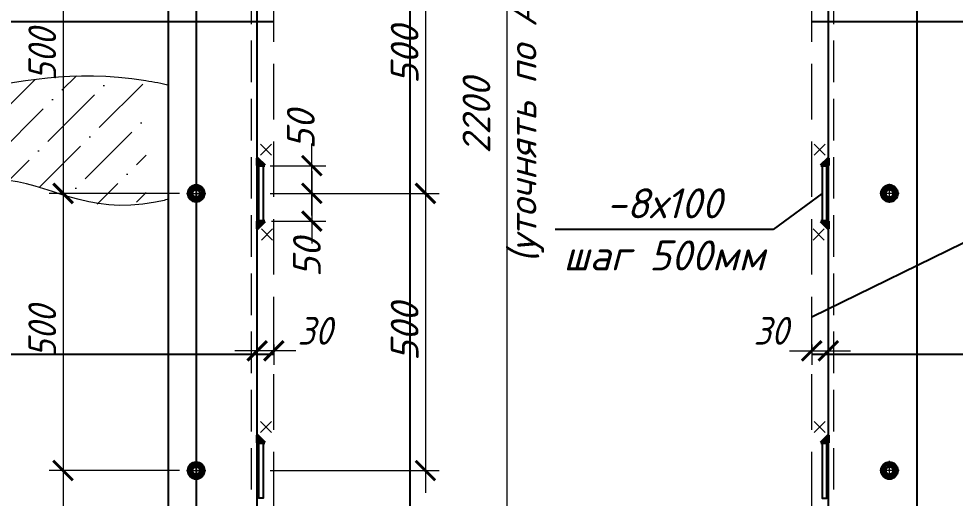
# Model space of a CAD drawing. Header units: millimetres. Extents: x 749182 to 2267578, y 70462 to 311449.
# Drawn here: x 2071183 to 2072872, y 216438 to 217304 of the extents above; entities that cross this region are included whole.
import ezdxf
from ezdxf.enums import TextEntityAlignment as Align

# ---------------------------------------------------------------- set-up
doc = ezdxf.new("R2010")
doc.units = ezdxf.units.MM
doc.linetypes.add('ГОСТ 2.303 4', pattern=[7, 5, -2, 0])
doc.linetypes.add('осеваяX2', pattern=[4, 2.5, -0.5, 0.5, -0.5])
doc.layers.get('Defpoints').update_dxf_attribs({"color": 255})
for name, color, linetype, lineweight in [('1Стены', 252, 'Continuous', 25), ('Оси', 165, 'осеваяX2', 13), ('Размер', 7, 'Continuous', 13), ('размеры', 7, 'Continuous', 9), ('Размеры КР', 164, 'Continuous', 9), ('сварка', 156, 'Continuous', 9), ('Стены', 184, 'Continuous', 40), ('штриховка кирпич', 42, 'Continuous', 5)]:
    doc.layers.add(name, color=color, linetype=linetype, lineweight=lineweight)
doc.layers.add('CS_UNPLOTTED', color=254, linetype='Continuous', plot=False)
doc.layers.add('металл', color=124, linetype='Continuous')
doc.layers.add('Текст', color=7, linetype='Continuous')
doc.styles.add('GOST 2.304_new', font='isocpeur.ttf', dxfattribs={"width": 0.9, "oblique": 15})
doc.styles.add('М2', font='isocpeui.ttf')
doc.dimstyles.new('SPDS', dxfattribs={"dimscale": 25, "dimtxt": 2.5, "dimasz": 1.77, "dimexe": 1.25, "dimexo": 0.625, "dimtad": 1, "dimdec": 0, "dimrnd": 0.001, "dimtxsty": 'GOST 2.304_new', "dimblk": 'ARCHTICK', "dimcen": 2.5, "dimdle": 2, "dimclrt": 256, "dimazin": 2, "dimtfac": 0.75, "dimtdec": 0, "dimtmove": 1, "dimatfit": 3, "dimfxl": 0, "dimtolj": 1, "dimlwd": 9, "dimlwe": 9, "dimarcsym": 0})
doc.dimstyles.new('SPDS 1_20', dxfattribs={"dimscale": 20, "dimtxt": 2.5, "dimasz": 1.77, "dimexe": 1.25, "dimexo": 0.625, "dimtad": 1, "dimdec": 0, "dimrnd": 0.001, "dimtxsty": 'М2', "dimblk": 'ARCHTICK', "dimcen": 2.5, "dimdle": 2, "dimclrt": 256, "dimadec": 0, "dimazin": 2, "dimtfac": 0.75, "dimtdec": 0, "dimtmove": 1, "dimatfit": 3, "dimfxl": 0, "dimtolj": 1, "dimlwd": 9, "dimlwe": 9, "dimarcsym": 0})

# ---------------------------------------------------------------- blocks, each defined once
blk = doc.blocks.new('м16')
at = {"layer": 'металл', "lineweight": 30, "ltscale": 20}
for p, q in [((-11, 6.4), (0, 12.7)), ((-11, -6.4), (-11, 6.4)), ((0, 12.7), (11, 6.4)), ((11, 6.4), (11, -6.4)), ((0, -12.7), (-11, -6.4)), ((11, -6.4), (0, -12.7))]:
    blk.add_line(p, q, dxfattribs=at)
blk.add_circle((0, 0), 15, dxfattribs=at)
for radius, start, end in [(10.4, 0, 180), (10.4, 180, 0), (6.92, 0, 180), (6.92, 180, 0)]:
    blk.add_arc((0, 0), radius, start, end, dxfattribs=at)
at = {"layer": 'металл', "linetype": 'Continuous', "lineweight": 25, "ltscale": 20}
blk.add_arc((0, 0), 8, 255, 165, dxfattribs=at)
at = {"layer": 'Оси', "ltscale": 20}
for p, q in [((0, 17.3), (0, -17.3)), ((17, 0), (-17.3, 0))]:
    blk.add_line(p, q, dxfattribs=at)
blk = doc.blocks.new('_ArchTick')
at = {"color": 0, "linetype": 'ByBlock', "const_width": 0.15}
blk.add_lwpolyline([(-0.5, -0.5), (0.5, 0.5)], dxfattribs=at)
blk = doc.blocks.new('*D1206')
at = {"layer": 'Defpoints', "color": 0, "lineweight": 20, "ltscale": 20, "transparency": 16777216}
for p in [(2071613, 216728.1), (2071643, 216728.1), (2071613, 216704.5)]:
    blk.add_point(p, dxfattribs=at)
at = {"layer": 'Размер', "color": 0, "lineweight": 9, "ltscale": 20, "transparency": 16777216}
for p, q in [((2071613, 216715.6), (2071613, 216679.5)), ((2071643, 216715.6), (2071643, 216679.5)), ((2071683, 216704.5), (2071573, 216704.5))]:
    blk.add_line(p, q, dxfattribs=at)
at = {"layer": 'Размер', "color": 0, "lineweight": 9, "ltscale": 20, "transparency": 16777216, "xscale": 35.4, "yscale": 35.4, "zscale": 35.4}
for p, rotation in [((2071613, 216704.5), 179.9999999995553), ((2071643, 216704.5), 359.9999999995553)]:
    blk.add_blockref('_ArchTick', p, dxfattribs=dict(at, rotation=rotation))
at = {"layer": 'Размер', "ltscale": 20, "transparency": 16777216, "insert": (2071716.8, 216740.6), "char_height": 50, "attachment_point": 5, "style": 'GOST 2.304_new'}
blk.add_mtext('\\A1;30', dxfattribs=at)
blk = doc.blocks.new('свар')
at = {"layer": 'сварка', "color": 0, "linetype": 'Continuous', "ltscale": 10}
for p, q in [((10, 10), (-10, -10)), ((-10, 10), (10, -10))]:
    blk.add_line(p, q, dxfattribs=at)
blk = doc.blocks.new('*D1207')
at = {"layer": 'Defpoints', "color": 0, "lineweight": 20, "ltscale": 20, "transparency": 16777216}
for p in [(2072613, 216728.1), (2072643, 216728.1), (2072643, 216704.5)]:
    blk.add_point(p, dxfattribs=at)
at = {"layer": 'Размер', "color": 0, "lineweight": 9, "ltscale": 20, "transparency": 16777216}
for p, q in [((2072613, 216715.6), (2072613, 216679.5)), ((2072643, 216715.6), (2072643, 216679.5)), ((2072573, 216704.5), (2072683, 216704.5))]:
    blk.add_line(p, q, dxfattribs=at)
at = {"layer": 'Размер', "color": 0, "lineweight": 9, "ltscale": 20, "transparency": 16777216, "xscale": 35.4, "yscale": 35.4, "zscale": 35.4, "rotation": 180}
blk.add_blockref('_ArchTick', (2072613, 216704.5), dxfattribs=at)
at = {"layer": 'Размер', "color": 0, "lineweight": 9, "ltscale": 20, "transparency": 16777216, "xscale": 35.4, "yscale": 35.4, "zscale": 35.4}
blk.add_blockref('_ArchTick', (2072643, 216704.5), dxfattribs=at)
at = {"layer": 'Размер', "ltscale": 20, "transparency": 16777216, "insert": (2072539.2, 216740.6), "char_height": 50, "attachment_point": 5, "style": 'GOST 2.304_new'}
blk.add_mtext('\\A1;30', dxfattribs=at)
blk = doc.blocks.new('*D1209')
at = {"layer": 'Defpoints', "color": 0, "lineweight": 20, "ltscale": 20, "transparency": 16777216}
for p in [(2071624, 217488.5), (2071624, 216988.5), (2071916.4, 216988.5)]:
    blk.add_point(p, dxfattribs=at)
at = {"layer": 'Размер', "color": 0, "lineweight": 9, "ltscale": 20, "transparency": 16777216}
for p, q in [((2071916.4, 217528.5), (2071916.4, 216948.5)), ((2071636.5, 217488.5), (2071941.4, 217488.5)), ((2071636.5, 216988.5), (2071941.4, 216988.5))]:
    blk.add_line(p, q, dxfattribs=at)
at = {"layer": 'Размер', "color": 0, "lineweight": 9, "ltscale": 20, "transparency": 16777216, "xscale": 35.4, "yscale": 35.4, "zscale": 35.4}
for p, rotation in [((2071916.4, 217488.5), 90), ((2071916.4, 216988.5), 270)]:
    blk.add_blockref('_ArchTick', p, dxfattribs=dict(at, rotation=rotation))
at = {"layer": 'Размер', "ltscale": 20, "transparency": 16777216, "insert": (2071878.9, 217238.5), "char_height": 50, "attachment_point": 5, "rotation": 90, "style": 'М2'}
blk.add_mtext('\\A1;500', dxfattribs=at)
blk = doc.blocks.new('*D1210')
at = {"layer": 'Defpoints', "color": 0, "lineweight": 20, "ltscale": 20, "transparency": 16777216}
for p in [(2071624, 217038.5), (2071711.6, 217038.5), (2071636.5, 216988.5)]:
    blk.add_point(p, dxfattribs=at)
at = {"layer": 'Размер', "color": 0, "lineweight": 9, "ltscale": 20, "transparency": 16777216}
for p, q in [((2071711.6, 216948.5), (2071711.6, 217078.5)), ((2071636.5, 217038.5), (2071736.6, 217038.5)), ((2071649, 216988.5), (2071736.6, 216988.5))]:
    blk.add_line(p, q, dxfattribs=at)
at = {"layer": 'Размер', "color": 0, "lineweight": 9, "ltscale": 20, "transparency": 16777216, "xscale": 35.4, "yscale": 35.4, "zscale": 35.4}
for p, rotation in [((2071711.6, 217038.5), 90), ((2071711.6, 216988.5), 270)]:
    blk.add_blockref('_ArchTick', p, dxfattribs=dict(at, rotation=rotation))
at = {"layer": 'Размер', "ltscale": 20, "transparency": 16777216, "insert": (2071691.7, 217103.4), "char_height": 50, "attachment_point": 5, "rotation": 90, "style": 'М2'}
blk.add_mtext('\\A1;50', dxfattribs=at)
blk = doc.blocks.new('*D1211')
at = {"layer": 'Defpoints', "color": 0, "lineweight": 20, "ltscale": 20, "transparency": 16777216}
for p in [(2071636.5, 216988.5), (2071626.6, 216938.4), (2071711.6, 216938.4)]:
    blk.add_point(p, dxfattribs=at)
at = {"layer": 'Размер', "color": 0, "lineweight": 9, "ltscale": 20, "transparency": 16777216}
for p, q in [((2071711.6, 217028.5), (2071711.6, 216898.4)), ((2071649, 216988.5), (2071736.6, 216988.5)), ((2071639.1, 216938.4), (2071736.6, 216938.4))]:
    blk.add_line(p, q, dxfattribs=at)
at = {"layer": 'Размер', "color": 0, "lineweight": 9, "ltscale": 20, "transparency": 16777216, "xscale": 35.4, "yscale": 35.4, "zscale": 35.4}
for p, rotation in [((2071711.6, 216988.5), 90), ((2071711.6, 216938.4), 270)]:
    blk.add_blockref('_ArchTick', p, dxfattribs=dict(at, rotation=rotation))
at = {"layer": 'Размер', "ltscale": 20, "transparency": 16777216, "insert": (2071702.7, 216872.6), "char_height": 50, "attachment_point": 5, "rotation": 90, "style": 'М2'}
blk.add_mtext('\\A1;50', dxfattribs=at)
blk = doc.blocks.new('*D1213')
at = {"layer": 'Defpoints', "color": 0, "lineweight": 20, "ltscale": 20, "transparency": 16777216}
for p in [(2071624, 216988.5), (2071624, 216488.5), (2071916.4, 216488.5)]:
    blk.add_point(p, dxfattribs=at)
at = {"layer": 'Размер', "color": 0, "lineweight": 9, "ltscale": 20, "transparency": 16777216}
for p, q in [((2071916.4, 217028.5), (2071916.4, 216448.5)), ((2071636.5, 216988.5), (2071941.4, 216988.5)), ((2071636.5, 216488.5), (2071941.4, 216488.5))]:
    blk.add_line(p, q, dxfattribs=at)
at = {"layer": 'Размер', "color": 0, "lineweight": 9, "ltscale": 20, "transparency": 16777216, "xscale": 35.4, "yscale": 35.4, "zscale": 35.4}
for p, rotation in [((2071916.4, 216988.5), 90), ((2071916.4, 216488.5), 270)]:
    blk.add_blockref('_ArchTick', p, dxfattribs=dict(at, rotation=rotation))
at = {"layer": 'Размер', "ltscale": 20, "transparency": 16777216, "insert": (2071878.9, 216738.5), "char_height": 50, "attachment_point": 5, "rotation": 90, "style": 'М2'}
blk.add_mtext('\\A1;500', dxfattribs=at)
blk = doc.blocks.new('*D1198')
at = {"layer": 'Defpoints', "color": 0, "lineweight": 20, "ltscale": 20, "transparency": 16777216}
for p in [(2072063.5, 218088.5), (2072117.4, 218088.5), (2072117.4, 215888.5)]:
    blk.add_point(p, dxfattribs=at)
at = {"layer": 'Размер', "color": 0, "lineweight": 9, "ltscale": 20, "transparency": 16777216}
for p, q in [((2072063.5, 215848.5), (2072063.5, 218128.5)), ((2072104.9, 218088.5), (2072038.5, 218088.5)), ((2072104.9, 215888.5), (2072038.5, 215888.5))]:
    blk.add_line(p, q, dxfattribs=at)
at = {"layer": 'Размер', "color": 0, "lineweight": 9, "ltscale": 20, "transparency": 16777216, "xscale": 35.4, "yscale": 35.4, "zscale": 35.4}
for p, rotation in [((2072063.5, 218088.5), 90), ((2072063.5, 215888.5), 270)]:
    blk.add_blockref('_ArchTick', p, dxfattribs=dict(at, rotation=rotation))
at = {"layer": 'Размер', "ltscale": 20, "transparency": 16777216, "insert": (2072056.8, 217128.7), "char_height": 50, "width": 670.583, "attachment_point": 5, "rotation": 90, "style": 'М2'}
blk.add_mtext('\\A1;2200 \\P(уточнять по АР)', dxfattribs=at)
blk = doc.blocks.new('*D1203')
at = {"layer": 'Defpoints', "color": 0, "lineweight": 20, "ltscale": 20, "transparency": 16777216}
for p in [(2071485.7, 217488.5), (2071263, 216988.5), (2071485.7, 216988.5)]:
    blk.add_point(p, dxfattribs=at)
at = {"layer": 'размеры', "color": 0, "lineweight": 9, "ltscale": 20, "transparency": 16777216}
for p, q in [((2071263, 217528.5), (2071263, 216948.5)), ((2071473.2, 217488.5), (2071238, 217488.5)), ((2071473.2, 216988.5), (2071238, 216988.5))]:
    blk.add_line(p, q, dxfattribs=at)
at = {"layer": 'размеры', "color": 0, "lineweight": 9, "ltscale": 20, "transparency": 16777216, "xscale": 35.4, "yscale": 35.4, "zscale": 35.4}
for p, rotation in [((2071263, 217488.5), 90), ((2071263, 216988.5), 270)]:
    blk.add_blockref('_ArchTick', p, dxfattribs=dict(at, rotation=rotation))
at = {"layer": 'размеры', "ltscale": 20, "transparency": 16777216, "insert": (2071225.5, 217238.5), "char_height": 50, "attachment_point": 5, "rotation": 90, "style": 'GOST 2.304_new'}
blk.add_mtext('\\A1;500', dxfattribs=at)
blk = doc.blocks.new('*D1204')
at = {"layer": 'Defpoints', "color": 0, "lineweight": 20, "ltscale": 20, "transparency": 16777216}
for p in [(2071485.7, 216988.5), (2071263, 216488.5), (2071485.7, 216488.5)]:
    blk.add_point(p, dxfattribs=at)
at = {"layer": 'размеры', "color": 0, "lineweight": 9, "ltscale": 20, "transparency": 16777216}
for p, q in [((2071263, 217028.5), (2071263, 216448.5)), ((2071473.2, 216988.5), (2071238, 216988.5)), ((2071473.2, 216488.5), (2071238, 216488.5))]:
    blk.add_line(p, q, dxfattribs=at)
at = {"layer": 'размеры', "color": 0, "lineweight": 9, "ltscale": 20, "transparency": 16777216, "xscale": 35.4, "yscale": 35.4, "zscale": 35.4}
for p, rotation in [((2071263, 216988.5), 90), ((2071263, 216488.5), 270)]:
    blk.add_blockref('_ArchTick', p, dxfattribs=dict(at, rotation=rotation))
at = {"layer": 'размеры', "ltscale": 20, "transparency": 16777216, "insert": (2071225.5, 216738.5), "char_height": 50, "attachment_point": 5, "rotation": 90, "style": 'GOST 2.304_new'}
blk.add_mtext('\\A1;500', dxfattribs=at)
blk = doc.blocks.new('*D1205')
at = {"layer": 'Defpoints', "color": 0, "lineweight": 20, "ltscale": 20, "transparency": 16777216}
for p in [(2071485.7, 216488.5), (2071263, 215988.1), (2071485.7, 215988.1)]:
    blk.add_point(p, dxfattribs=at)
at = {"layer": 'размеры', "color": 0, "lineweight": 9, "ltscale": 20, "transparency": 16777216}
for p, q in [((2071263, 216528.5), (2071263, 215948.1)), ((2071473.2, 216488.5), (2071238, 216488.5)), ((2071473.2, 215988.1), (2071238, 215988.1))]:
    blk.add_line(p, q, dxfattribs=at)
at = {"layer": 'размеры', "color": 0, "lineweight": 9, "ltscale": 20, "transparency": 16777216, "xscale": 35.4, "yscale": 35.4, "zscale": 35.4}
for p, rotation in [((2071263, 216488.5), 90), ((2071263, 215988.1), 270)]:
    blk.add_blockref('_ArchTick', p, dxfattribs=dict(at, rotation=rotation))
at = {"layer": 'размеры', "ltscale": 20, "transparency": 16777216, "insert": (2071225.5, 216238.3), "char_height": 50, "attachment_point": 5, "rotation": 90, "style": 'GOST 2.304_new'}
blk.add_mtext('\\A1;500', dxfattribs=at)
blk = doc.blocks.new('*D1968')
at = {"layer": 'Defpoints', "color": 0, "lineweight": 20, "transparency": 16777216}
for p in [(2072803, 218118.5), (2073052.2, 218118.5), (2072803, 215832.1)]:
    blk.add_point(p, dxfattribs=at)
at = {"layer": 'Размеры КР', "color": 0, "lineweight": 9, "transparency": 16777216}
for p, q in [((2073052.2, 215792.1), (2073052.2, 218158.5)), ((2072815.5, 218118.5), (2073077.2, 218118.5)), ((2072815.5, 215832.1), (2073077.2, 215832.1))]:
    blk.add_line(p, q, dxfattribs=at)
at = {"layer": 'Размеры КР', "color": 0, "lineweight": 9, "transparency": 16777216, "xscale": 35.4, "yscale": 35.4, "zscale": 35.4}
for p, rotation in [((2073052.2, 218118.5), 90), ((2073052.2, 215832.1), 270)]:
    blk.add_blockref('_ArchTick', p, dxfattribs=dict(at, rotation=rotation))
at = {"layer": 'Размеры КР', "lineweight": 20, "transparency": 16777216, "insert": (2073014.7, 216975.3), "char_height": 50, "attachment_point": 5, "rotation": 90, "style": 'М2'}
blk.add_mtext('\\A1;2286', dxfattribs=at)

msp = doc.modelspace()

# ---------------------------------------------------------------- hatches: boundary and pattern name
at = {"layer": 'Стены', "linetype": 'Continuous', "ltscale": 5}
for points in [[(2071612.9963, 217038.5968), (2071612.9963, 217052.2402), (2071626.6398, 217038.5968)], [(2072643.0062, 217038.5968), (2072643.0062, 217052.2402), (2072629.3627, 217038.5968)], [(2071612.9963, 216938.4012), (2071612.9963, 216924.7577), (2071626.6398, 216938.4012)], [(2072643.0062, 216938.4012), (2072643.0062, 216924.7577), (2072629.3627, 216938.4012)], [(2071612.9963, 216538.5968), (2071612.9963, 216552.2402), (2071626.6398, 216538.5968)], [(2072643.0062, 216538.5968), (2072643.0062, 216552.2402), (2072629.3627, 216538.5968)]]:
    msp.add_hatch(color=256, dxfattribs=at).paths.add_polyline_path(points, flags=0)
at = {"layer": 'штриховка кирпич', "ltscale": 20}
h = msp.add_hatch(dxfattribs=at)
h.set_pattern_fill('ANSI36', color=256, scale=15)
h.set_pattern_definition([(45, (-39861497.944, -1220578.383), (25.25697034, 92.60889125), [119.0625, -23.8125, 0, -23.8125])])
edge = h.paths.add_edge_path()
edge.add_spline(control_points=[(2071412.9963, 217183.9774), (2071401.8202, 217187.1352), (2071282.7335, 217215.8676), (2071191.8578, 217191.6705), (2071109.5685, 217169.7597)], knot_values=[0, 0, 0, 0, 28.268924197, 299.190779204, 299.190779204, 299.190779204, 299.190779204], degree=3, periodic=0)
edge.add_spline(control_points=[(2071109.5685, 217169.7597), (2071044.6373, 217103.7988), (2071012.0191, 216990.4945), (2071207.3162, 217037.6233), (2071307.7051, 216944.7595), (2071406.7497, 216976.0397), (2071412.9963, 216978.3243)], knot_values=[624.98540237, 624.98540237, 624.98540237, 624.98540237, 809.346712456, 941.672141688, 1203.71855065, 1221.227201709, 1221.227201709, 1221.227201709, 1221.227201709], degree=3, periodic=0)
edge.add_line((2071412.9963, 216978.3243), (2071412.9963, 217183.9774))

# ---------------------------------------------------------------- linework, layer by layer
at = {"layer": '1Стены', "linetype": 'ГОСТ 2.303 4', "lineweight": 13, "ltscale": 15}
for p, q in [((2071602.9963, 215824.0775), (2071602.9963, 218154.0874)), ((2072653.0062, 215824.0775), (2072653.0062, 218154.0874))]:
    msp.add_line(p, q, dxfattribs=at)
at = {"layer": '1Стены', "linetype": 'ГОСТ 2.303 4', "lineweight": 13, "ltscale": 20}
for p, q in [((2071642.9963, 215862.0775), (2071642.9963, 218088.5088)), ((2072613.0062, 215862.0775), (2072613.0062, 218088.5088))]:
    msp.add_line(p, q, dxfattribs=at)
at = {"layer": 'CS_UNPLOTTED', "ltscale": 20}
msp.add_line((2071502.9963, 218800.3571), (2071502.9963, 215885.3412), dxfattribs=at)
at = {"layer": 'CS_UNPLOTTED', "ltscale": 100}
for p, q in [((2071888.0012, 218088.5088), (2071888.0012, 215862.0775)), ((2070999.933, 217298.499), (2071642.9963, 217298.499)), ((2072613.0062, 217298.499), (2073404.9001, 217298.499)), ((2070999.0806, 216698.499), (2071642.9963, 216698.499)), ((2072613.0062, 216698.499), (2073405.7526, 216698.499))]:
    msp.add_line(p, q, dxfattribs=at)
at = {"layer": 'металл', "color": 0, "ltscale": 20}
for p, q in [((2071452.9963, 215672.0775), (2071452.9963, 218358.5088)), ((2072803.0062, 215672.0775), (2072803.0062, 218358.5088)), ((2071612.9963, 215957.0874), (2071612.9963, 218104.0874)), ((2072643.0062, 215834.0775), (2072643.0062, 218104.0874))]:
    msp.add_line(p, q, dxfattribs=at)
at = {"layer": 'металл', "ltscale": 20}
for points in [[(2071616.0054, 217038.499), (2071624.0054, 217038.499), (2071624.0054, 216938.499), (2071616.0054, 216938.499)], [(2072639.9971, 217038.499), (2072631.9971, 217038.499), (2072631.9971, 216938.499), (2072639.9971, 216938.499)], [(2071616.0054, 216538.499), (2071624.0054, 216538.499), (2071624.0054, 216438.499), (2071616.0054, 216438.499)], [(2072639.9971, 216538.499), (2072631.9971, 216538.499), (2072631.9971, 216438.499), (2072639.9971, 216438.499)]]:
    msp.add_lwpolyline(points, close=True, dxfattribs=at)
at = {"layer": 'Стены', "color": 0, "linetype": 'Continuous', "ltscale": 5}
for p, q in [((2071612.9963, 217038.5968), (2071612.9963, 217052.2402)), ((2071612.9963, 217052.2402), (2071626.6398, 217038.5968)), ((2072643.0062, 217052.2402), (2072629.3627, 217038.5968)), ((2072643.0062, 217038.5968), (2072643.0062, 217052.2402)), ((2071626.6398, 217038.5968), (2071612.9963, 217038.5968)), ((2072629.3627, 217038.5968), (2072643.0062, 217038.5968)), ((2071612.9963, 216938.4012), (2071612.9963, 216924.7577)), ((2071612.9963, 216924.7577), (2071626.6398, 216938.4012)), ((2071626.6398, 216938.4012), (2071612.9963, 216938.4012)), ((2072643.0062, 216924.7577), (2072629.3627, 216938.4012)), ((2072629.3627, 216938.4012), (2072643.0062, 216938.4012)), ((2072643.0062, 216938.4012), (2072643.0062, 216924.7577)), ((2071612.9963, 216538.5968), (2071612.9963, 216552.2402)), ((2071612.9963, 216552.2402), (2071626.6398, 216538.5968)), ((2072643.0062, 216552.2402), (2072629.3627, 216538.5968)), ((2072643.0062, 216538.5968), (2072643.0062, 216552.2402)), ((2071626.6398, 216538.5968), (2071612.9963, 216538.5968)), ((2072629.3627, 216538.5968), (2072643.0062, 216538.5968))]:
    msp.add_line(p, q, dxfattribs=at)
at = {"layer": 'Текст', "ltscale": 20}
for p, q in [((2072631.9971, 216988.499), (2072543.3259, 216923.5963)), ((2072613.0062, 216765.661), (2072955.1172, 216933.5054)), ((2072543.3259, 216923.5963), (2072150.4159, 216923.5963))]:
    msp.add_line(p, q, dxfattribs=at)
at = {"layer": 'штриховка кирпич', "ltscale": 20}
for points, knots in [([(2071069.5685, 217169.7597), (2071191.8578, 217191.6705), (2071282.7335, 217215.8676), (2071441.8202, 217187.1352), (2071452.9963, 217183.9774)], [0, 0, 0, 0, 270.921855007, 299.190779204, 299.190779204, 299.190779204, 299.190779204]), ([(2071452.9963, 216978.3243), (2071446.7497, 216976.0397), (2071307.7051, 216944.7595), (2071207.3162, 217037.6233), (2070972.0191, 216990.4945), (2071004.6373, 217103.7988), (2071069.5685, 217169.7597)], [624.98540237, 624.98540237, 624.98540237, 624.98540237, 642.494053429, 904.540462392, 1036.865891624, 1221.227201709, 1221.227201709, 1221.227201709, 1221.227201709])]:
    msp.add_open_spline(points, degree=3, knots=knots, dxfattribs=at)

# ---------------------------------------------------------------- block references
at = {"layer": 'Размер', "color": 0, "xscale": -1, "rotation": 89.99999999762781}
for p in [(2071628.7517, 217067.2294), (2071630.7553, 216914.3553), (2071628.7517, 216567.2294), (2071628.7517, 216567.2294)]:
    msp.add_blockref('свар', p, dxfattribs=at)
at = {"layer": 'Размер', "color": 0, "rotation": 270.0000000023722}
for p in [(2072627.2508, 217067.2294), (2072625.2472, 216914.3553), (2072627.2508, 216567.2294), (2072627.2508, 216567.2294)]:
    msp.add_blockref('свар', p, dxfattribs=at)
at = {"layer": 'Размер', "xscale": -1, "rotation": 89.99999999988889}
for p in [(2071502.9963, 216988.499), (2071502.9963, 216488.499)]:
    msp.add_blockref('м16', p, dxfattribs=at)
at = {"layer": 'Размер', "rotation": 270.0000000001111}
for p in [(2072753.0062, 216988.499), (2072753.0062, 216488.499)]:
    msp.add_blockref('м16', p, dxfattribs=at)

# ---------------------------------------------------------------- texts
at = {"layer": 'Текст', "ltscale": 20, "style": 'М2'}
msp.add_text('-8х100', height=54, dxfattribs=at).set_placement((2072346.8709, 216943.5963), align=Align.CENTER)
msp.add_text('шаг 500мм', height=54, dxfattribs=at).set_placement((2072346.8709, 216903.5963), align=Align.TOP_CENTER)

# ---------------------------------------------------------------- dimensions: what is measured, and where the dimension line sits
at = {"layer": 'Размер', "ltscale": 20}
dim = msp.add_linear_dim(base=(2072063.5358, 218088.5088), p1=(2072117.4425, 215888.5088), p2=(2072117.4425, 218088.5088), angle=90, text='<> \\P(уточнять по АР)', dimstyle='SPDS 1_20', override={"dimtxsty": 'М2'}, dxfattribs=at)
dim.commit()
dim.dimension.update_dxf_attribs({"geometry": '*D1198', "text_midpoint": (2072145.9193, 217128.6871), "dimtype": 160})
for base, p1, p2, picture, middle in [((2071916.3669, 216988.499), (2071624.0054, 217488.499), (2071624.0054, 216988.499), '*D1209', (2071878.8669, 217238.499)), ((2071916.3669, 216488.499), (2071624.0054, 216988.499), (2071624.0054, 216488.499), '*D1213', (2071878.8669, 216738.499))]:
    dim = msp.add_linear_dim(base=base, p1=p1, p2=p2, angle=90, dimstyle='SPDS', override={"dimscale": 20, "dimtxsty": 'М2', "dimfxl": 1.25, "dimtfill": 0, "dimarcsym": 1}, dxfattribs=at)
    dim.commit()
    dim.dimension.update_dxf_attribs({"geometry": picture, "text_midpoint": middle})
for base, p1, p2, angle, override, picture, middle, dimtype in [((2071711.5508, 217038.499), (2071636.5054, 216988.499), (2071624.0054, 217038.499), 90, {"dimscale": 20, "dimtxsty": 'М2', "dimfxl": 1.25, "dimtfill": 0, "dimarcsym": 1}, '*D1210', (2071729.2494, 217103.4095), 160), ((2071711.5508, 216938.4012), (2071636.5054, 216988.499), (2071626.6398, 216938.4012), 90, {"dimscale": 20, "dimtxsty": 'М2', "dimfxl": 1.25, "dimtfill": 0, "dimarcsym": 1}, '*D1211', (2071740.2071, 216872.5966), 160), ((2071612.9963, 216704.4726), (2071642.9963, 216728.0554), (2071612.9963, 216728.0554), 180, {"dimscale": 20, "dimfxl": 1.25, "dimtfill": 0, "dimarcsym": 1}, '*D1206', (2071716.8032, 216703.0853), 161), ((2072643.0062, 216704.4726), (2072613.0062, 216728.0554), (2072643.0062, 216728.0554), 0, {"dimscale": 20, "dimfxl": 1.25, "dimtfill": 0, "dimarcsym": 1}, '*D1207', (2072539.1993, 216703.0853), 161)]:
    dim = msp.add_linear_dim(base=base, p1=p1, p2=p2, angle=angle, dimstyle='SPDS', override=override, dxfattribs=at)
    dim.commit()
    dim.dimension.update_dxf_attribs({"geometry": picture, "text_midpoint": middle, "dimtype": dimtype})
at = {"layer": 'размеры', "ltscale": 20}
for base, p1, p2, picture, middle in [((2071262.9652, 216988.499), (2071485.7106, 217488.499), (2071485.7106, 216988.499), '*D1203', (2071225.4652, 217238.499)), ((2071262.9652, 216488.499), (2071485.7106, 216988.499), (2071485.7106, 216488.499), '*D1204', (2071225.4652, 216738.499)), ((2071262.9652, 215988.0775), (2071485.7106, 216488.499), (2071485.7106, 215988.0775), '*D1205', (2071225.4652, 216238.2882))]:
    dim = msp.add_linear_dim(base=base, p1=p1, p2=p2, angle=90, dimstyle='SPDS', override={"dimscale": 20, "dimfxl": 1.25, "dimtfill": 0, "dimarcsym": 1}, dxfattribs=at)
    dim.commit()
    dim.dimension.update_dxf_attribs({"geometry": picture, "text_midpoint": middle})
at = {"layer": 'Размеры КР', "lineweight": 20}
dim = msp.add_linear_dim(base=(2073052.18, 218118.5088), p1=(2072803.0062, 215832.0775), p2=(2072803.0062, 218118.5088), angle=90, dimstyle='SPDS 1_20', dxfattribs=at)
dim.commit()
dim.dimension.update_dxf_attribs({"geometry": '*D1968', "text_midpoint": (2073014.68, 216975.2932)})

doc.saveas('drawing.dxf')
